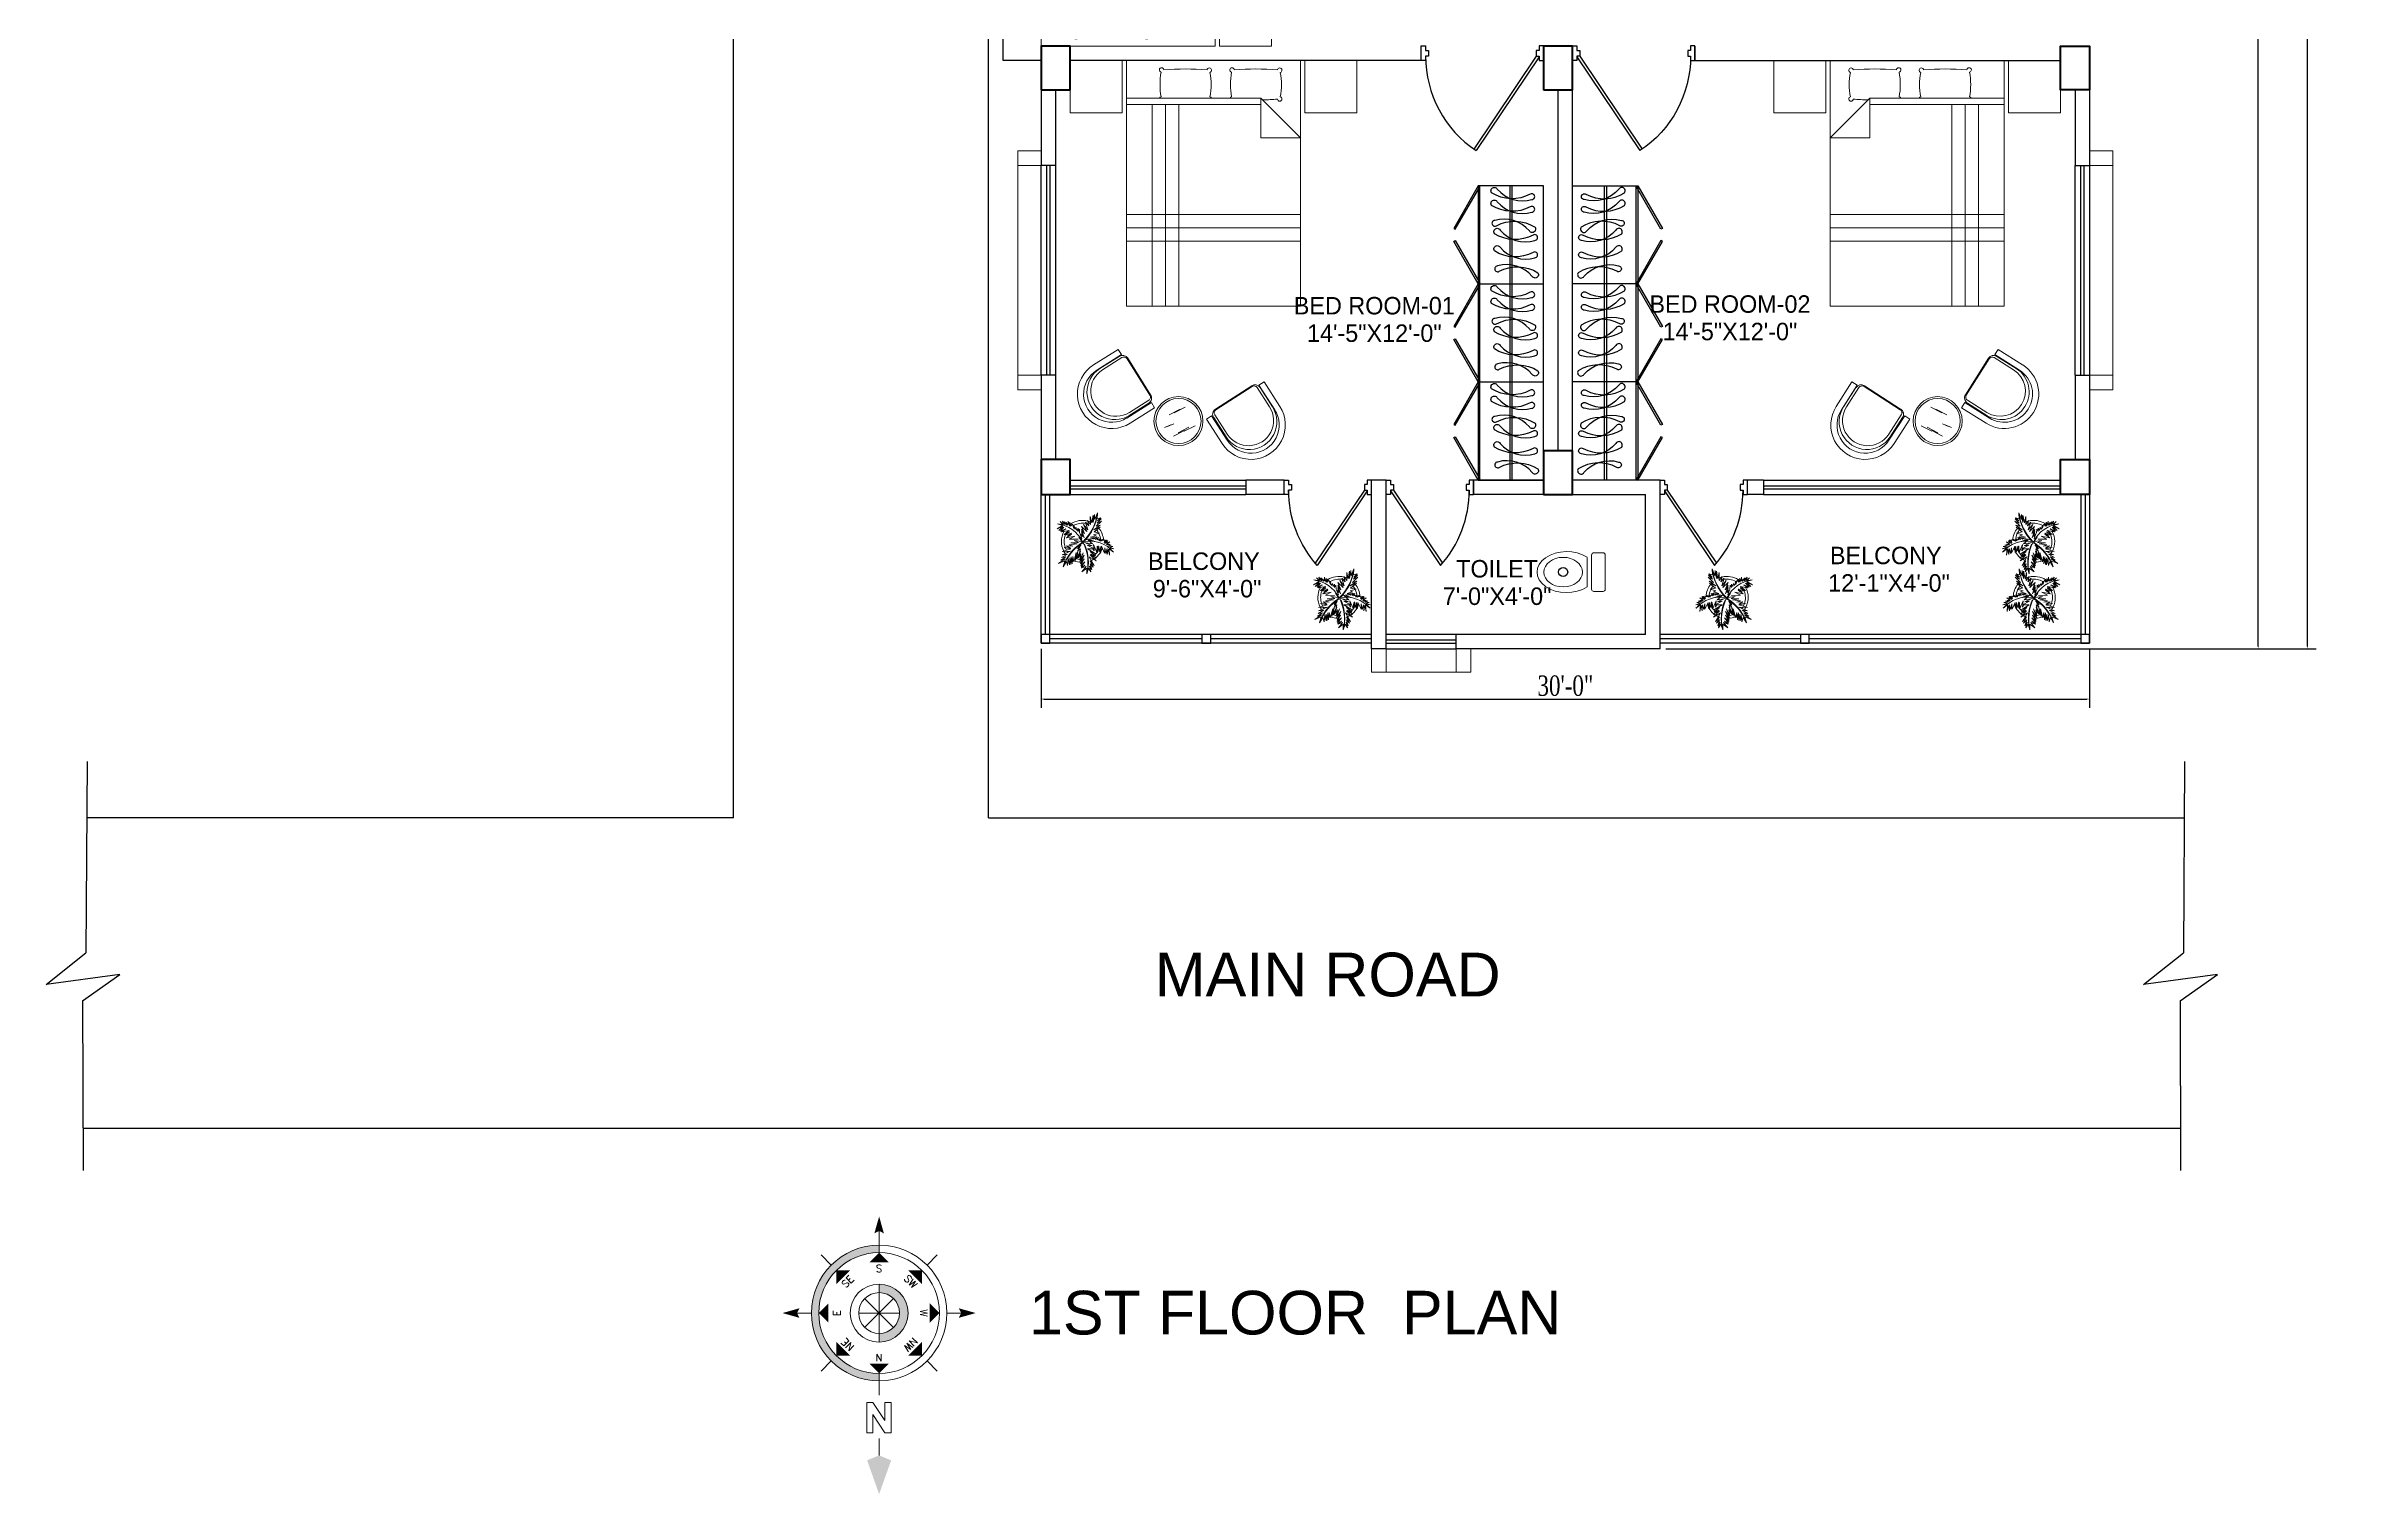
# Model space of a CAD drawing. Header units: inches. Extents: x -54558 to 35158, y -4190 to 41945.
# Drawn here: x 2033 to 2822, y -2223 to -1726 of the extents above; entities that cross this region are included whole.
import ezdxf
from ezdxf.enums import TextEntityAlignment as Align

# ---------------------------------------------------------------- set-up
doc = ezdxf.new("R2010")
doc.units = ezdxf.units.IN
doc.header["$MEASUREMENT"] = 0
doc.linetypes.add('Dash 1_16_', pattern=[3.175, 1.5875, -1.5875])
doc.layers.get('0').update_dxf_attribs({"true_color": 0xe4c8de})
for name, color, linetype in [('A-ANNO-TEXT', 7, 'Continuous'), ('DIM', 9, 'Continuous'), ('door', 34, 'Continuous'), ('title', 7, 'Continuous')]:
    doc.layers.add(name, color=color, linetype=linetype)
for name, color, linetype, lineweight in [('A-FURN-FIXD', 44, 'Continuous', 9), ('A_WALL', 7, 'Continuous', 30), ('colum', 241, 'Continuous', 40), ('illustr-TOILET FIXTURE', 7, 'Continuous', 0), ('illustr-TREE', 113, 'Continuous', 0), ('railing', 6, 'Continuous', 5), ('ROAD', 251, 'Continuous', 30), ('sanshade', 252, 'Continuous', 5), ('thin', 251, 'Continuous', 20), ('Ver', 144, 'Continuous', 30), ('Wall-02', 7, 'Continuous', 30), ('windo', 140, 'Continuous', 25)]:
    doc.layers.add(name, color=color, linetype=linetype, lineweight=lineweight)
doc.layers.add('illustr-FURNITURE', color=7, linetype='Continuous', lineweight=0, true_color=0x000000)
doc.styles.add('Arial', font='arial.ttf')
doc.styles.add('LOGO', font='times.ttf', dxfattribs={"width": 0.75, "height": 7})
doc.styles.add('ROMANS', font='romans.shx', dxfattribs={"width": 0.8})
doc.styles.get("Standard").update_dxf_attribs({"font": 'ARIALN.TTF'})
doc.dimstyles.new('STANDARD$0', dxfattribs={"dimtxt": 2, "dimasz": 1, "dimexe": 3, "dimexo": 2, "dimgap": 1, "dimtad": 1, "dimtih": 1, "dimtoh": 1, "dimzin": 3, "dimdsep": 46, "dimlunit": 4, "dimtxsty": 'LOGO', "dimcen": 0.09, "dimdle": 6, "dimclrd": 256, "dimclre": 256, "dimclrt": 7, "dimadec": 0, "dimazin": 1, "dimtm": 1e-09, "dimtfac": 1, "dimtofl": 0, "dimtmove": 0, "dimatfit": 2, "dimfxl": 1, "dimtolj": 1, "dimtzin": 0, "dimlwd": -1, "dimlwe": -1, "dimarcsym": 0})

# ---------------------------------------------------------------- blocks, each defined once
blk = doc.blocks.new('tyer')
at = {"layer": 'sanshade'}
for points in [[(-25800.79, -9018.32), (-25792.79, -9018.32), (-25792.79, -9023.32), (-25800.79, -9023.32)], [(-25800.79, -9018.32), (-25792.79, -9018.32), (-25792.79, -9100.32), (-25800.79, -9100.32)], [(-25800.79, -9095.32), (-25792.79, -9095.32), (-25792.79, -9100.32), (-25800.79, -9100.32)]]:
    blk.add_lwpolyline(points, close=True, dxfattribs=at)
blk = doc.blocks.new('tw4')
at = {"layer": 'sanshade'}
for points in [[(-25480.79, -8923.32), (-25472.79, -8923.32), (-25472.79, -8928.32), (-25480.79, -8928.32)], [(-25480.79, -8928.32), (-25472.79, -8928.32), (-25472.79, -8952.32), (-25480.79, -8952.32)], [(-25480.79, -8957.32), (-25472.79, -8957.32), (-25472.79, -8952.32), (-25480.79, -8952.32)]]:
    blk.add_lwpolyline(points, close=True, dxfattribs=at)
blk = doc.blocks.new('*D498')
for p, q in [((2736.4, -1449.52), (2795.25, -1449.52)), ((2792.25, -1450.52), (2792.25, -1686.46)), ((2792.25, -1931.52), (2792.25, -1695.58)), ((2588.9, -1932.52), (2795.25, -1932.52))]:
    blk.add_line(p, q)
for points in [[(2792.09, -1450.52), (2792.42, -1450.52), (2792.25, -1449.52)], [(2792.09, -1931.52), (2792.42, -1931.52), (2792.25, -1932.52)]]:
    blk.add_solid(points)
at = {"color": 7, "insert": (2792.25, -1691.02), "char_height": 7, "attachment_point": 5, "style": 'LOGO'}
blk.add_mtext('\\A1;40\'-3"', dxfattribs=at)
blk = doc.blocks.new('*D495')
for p, q in [((2652.4, -1158.52), (2812.21, -1158.52)), ((2809.21, -1159.52), (2809.21, -1540.96)), ((2809.21, -1931.52), (2809.21, -1550.08)), ((2652.4, -1932.52), (2812.21, -1932.52))]:
    blk.add_line(p, q)
for points in [[(2809.04, -1159.52), (2809.37, -1159.52), (2809.21, -1158.52)], [(2809.04, -1931.52), (2809.37, -1931.52), (2809.21, -1932.52)]]:
    blk.add_solid(points)
at = {"color": 7, "insert": (2809.21, -1545.52), "char_height": 7, "attachment_point": 5, "style": 'LOGO'}
blk.add_mtext('\\A1;64\'-6"', dxfattribs=at)
blk = doc.blocks.new('*D500')
at = {"layer": 'A_WALL', "ltscale": 0.25}
for p, q in [((2374.4, -1932.52), (2374.4, -1952.72)), ((2734.4, -1932.52), (2734.4, -1952.72)), ((2375.4, -1949.72), (2733.4, -1949.72))]:
    blk.add_line(p, q, dxfattribs=at)
for points in [[(2375.4, -1949.55), (2375.4, -1949.88), (2374.4, -1949.72)], [(2733.4, -1949.55), (2733.4, -1949.88), (2734.4, -1949.72)]]:
    blk.add_solid(points, dxfattribs=at)
at = {"layer": 'A_WALL', "color": 7, "ltscale": 0.25, "insert": (2554.4, -1945.16), "char_height": 7, "attachment_point": 5, "style": 'LOGO'}
blk.add_mtext('\\A1;30\'-0"', dxfattribs=at)
blk = doc.blocks.new('efre')
at = {"layer": 'door'}
for p, q in [((10922.87, 10339.43), (10901.44, 10307.52)), ((10923.87, 10339.12), (10902.26, 10306.96))]:
    blk.add_line(p, q, dxfattribs=at)
for points in [[(10885.87, 10339.43), (10884.87, 10339.43), (10884.87, 10337.89), (10883.37, 10337.89), (10883.37, 10342.89), (10884.87, 10342.89), (10884.87, 10341.35), (10885.87, 10341.35)], [(10922.87, 10339.43), (10923.87, 10339.43), (10923.87, 10337.89), (10925.37, 10337.89), (10925.37, 10342.89), (10923.87, 10342.89), (10923.87, 10341.35), (10922.87, 10341.35)]]:
    blk.add_lwpolyline(points, close=True, dxfattribs=at)
blk.add_arc((10923.87, 10339.43), 39, 180, 236.36425, dxfattribs=at)
blk = doc.blocks.new('gfsv')
at = {"layer": 'illustr-TREE', "color": 114, "true_color": 0x139b48}
for p, q in [((-19140.11, -7522.01), (-19139.05, -7522.51)), ((-19138.83, -7523.25), (-19140.11, -7522.01)), ((-19140.03, -7521.46), (-19139.13, -7521.95)), ((-19139.05, -7522.51), (-19140.03, -7521.46)), ((-19139.94, -7521.15), (-19139.07, -7521.44)), ((-19139.13, -7521.95), (-19139.94, -7521.15)), ((-19138.47, -7521.62), (-19139.14, -7519.95)), ((-19139.07, -7521.44), (-19139.14, -7519.95)), ((-19138.44, -7520.36), (-19138.47, -7521.62)), ((-19138.11, -7522.31), (-19138.44, -7520.36)), ((-19138.11, -7520.52), (-19138.11, -7522.31)), ((-19137.74, -7522.39), (-19138.11, -7520.52)), ((-19137.39, -7520.88), (-19137.74, -7522.39)), ((-19137.42, -7522.78), (-19137.39, -7520.88)), ((-19136.72, -7521.8), (-19137.42, -7522.78)), ((-19137.02, -7523.12), (-19136.72, -7521.8)), ((-19136.22, -7522.25), (-19137.02, -7523.12)), ((-19136.81, -7524.08), (-19136.22, -7522.25)), ((-19135.72, -7522.81), (-19136.81, -7524.08)), ((-19136.53, -7524.51), (-19135.72, -7522.81)), ((-19133.01, -7522.73), (-19133.39, -7523.77)), ((-19132.59, -7523.23), (-19133.01, -7522.73)), ((-19132.74, -7522.49), (-19132.59, -7523.23)), ((-19132.3, -7523.23), (-19132.74, -7522.49)), ((-19132.42, -7522.27), (-19132.28, -7522.87)), ((-19132.11, -7522.84), (-19132.42, -7522.27)), ((-19132.28, -7522.87), (-19132.3, -7523.23)), ((-19131.97, -7522.01), (-19132.11, -7522.84)), ((-19131.9, -7523), (-19131.97, -7522.01)), ((-19131.47, -7522.35), (-19131.9, -7523)), ((-19131.08, -7522.14), (-19131.69, -7522.97)), ((-19131.69, -7522.97), (-19131.47, -7522.35)), ((-19130.61, -7522), (-19131.23, -7522.84)), ((-19131.23, -7522.84), (-19131.08, -7522.14)), ((-19130.81, -7522.81), (-19130.61, -7522)), ((-19130, -7522.11), (-19130.81, -7522.81)), ((-19130.68, -7522.91), (-19130, -7522.11)), ((-19129.37, -7522.63), (-19130.63, -7523.08)), ((-19143.17, -7528.74), (-19142.14, -7528.45)), ((-19142.92, -7528.17), (-19141.87, -7528.13)), ((-19142.14, -7528.45), (-19142.92, -7528.17)), ((-19142.54, -7527.86), (-19141.51, -7527.82)), ((-19141.87, -7528.13), (-19142.54, -7527.86)), ((-19142.15, -7527.05), (-19141.38, -7527.4)), ((-19141.37, -7527.67), (-19142.15, -7527.05)), ((-19142.14, -7527.65), (-19141.37, -7527.67)), ((-19141.51, -7527.82), (-19142.14, -7527.65)), ((-19141.68, -7526.82), (-19141.26, -7527.27)), ((-19141.38, -7527.4), (-19141.68, -7526.82)), ((-19141.42, -7526.6), (-19141.5, -7527.08)), ((-19141.4, -7527.05), (-19141.42, -7526.6)), ((-19141.32, -7526.68), (-19140.79, -7527.22)), ((-19140.95, -7527.46), (-19141.32, -7526.68)), ((-19141.26, -7527.27), (-19140.95, -7527.46)), ((-19140.97, -7526.59), (-19139.89, -7526.86)), ((-19140.79, -7527.22), (-19140.97, -7526.59)), ((-19140.91, -7529.82), (-19140.13, -7528.14)), ((-19140.61, -7526.42), (-19139.52, -7526.77)), ((-19139.89, -7526.86), (-19140.61, -7526.42)), ((-19140.13, -7528.14), (-19140.01, -7529.68)), ((-19140.01, -7529.68), (-19139.82, -7528.21)), ((-19139.85, -7522.94), (-19138.83, -7523.25)), ((-19138.26, -7524.11), (-19139.85, -7522.94)), ((-19139.84, -7526.29), (-19139.1, -7526.57)), ((-19139.52, -7526.77), (-19139.84, -7526.29)), ((-19139.82, -7528.21), (-19139.73, -7529.55)), ((-19139.78, -7523.45), (-19138.26, -7524.11)), ((-19138.34, -7524.64), (-19139.78, -7523.45)), ((-19139.73, -7529.55), (-19139.29, -7528.02)), ((-19139.67, -7524.94), (-19138.34, -7524.64)), ((-19138.22, -7525.34), (-19139.67, -7524.94)), ((-19139.4, -7525.99), (-19138.7, -7526.48)), ((-19139.1, -7526.57), (-19139.4, -7525.99)), ((-19139.29, -7528.02), (-19139.24, -7529.24)), ((-19139.24, -7529.24), (-19139.11, -7528.14)), ((-19139.11, -7528.14), (-19139.01, -7529.66)), ((-19139.01, -7529.66), (-19138.18, -7527.74)), ((-19139, -7525.86), (-19138.15, -7526.37)), ((-19138.7, -7526.48), (-19139, -7525.86)), ((-19138.85, -7525.6), (-19138.22, -7525.34)), ((-19137.48, -7525.94), (-19138.85, -7525.6)), ((-19138.74, -7526.04), (-19137.48, -7525.94)), ((-19136.98, -7526.37), (-19138.74, -7526.04)), ((-19138.52, -7526.94), (-19136.98, -7526.37)), ((-19136.89, -7526.61), (-19138.52, -7526.94)), ((-19138.45, -7526.25), (-19136.18, -7526.56)), ((-19136.67, -7527.87), (-19138.39, -7528.79)), ((-19138.18, -7527.74), (-19138.35, -7529.29)), ((-19137.95, -7527.54), (-19136.89, -7526.61)), ((-19135.75, -7527.18), (-19137.95, -7527.54)), ((-19136.25, -7527.26), (-19137.82, -7528.05)), ((-19137.82, -7528.05), (-19136.67, -7527.87)), ((-19135.25, -7523.31), (-19136.53, -7524.51)), ((-19135.94, -7525.04), (-19135.25, -7523.31)), ((-19135.22, -7524.06), (-19135.94, -7525.04)), ((-19135.87, -7526.04), (-19135.22, -7524.06)), ((-19135.21, -7524.53), (-19135.87, -7526.04)), ((-19135.65, -7526.97), (-19135.49, -7526.95)), ((-19135.48, -7525.74), (-19135.21, -7524.53)), ((-19134.92, -7525.12), (-19135.48, -7525.74)), ((-19135.42, -7527.05), (-19134.63, -7525.91)), ((-19135.42, -7527.05), (-19134.3, -7528.75)), ((-19135.36, -7526.97), (-19133.49, -7526.75)), ((-19135.35, -7526.32), (-19134.92, -7525.12)), ((-19134.63, -7525.91), (-19135.35, -7526.32)), ((-19135.08, -7527.83), (-19134.38, -7529.27)), ((-19134.3, -7528.75), (-19135.08, -7527.83)), ((-19134.73, -7523.95), (-19134.78, -7524.94)), ((-19134.38, -7524.55), (-19134.73, -7523.95)), ((-19133.49, -7526.75), (-19134.51, -7527.22)), ((-19134.51, -7527.22), (-19132.62, -7527.32)), ((-19132.24, -7526.41), (-19134.41, -7526.43)), ((-19134.39, -7523.69), (-19134.38, -7524.55)), ((-19134.08, -7524.26), (-19134.39, -7523.69)), ((-19132.62, -7527.32), (-19134.15, -7527.56)), ((-19134.15, -7527.56), (-19132.24, -7527.75)), ((-19133.9, -7523.5), (-19134.08, -7524.26)), ((-19133.67, -7524.03), (-19133.9, -7523.5)), ((-19133.35, -7522.94), (-19133.67, -7524.03)), ((-19133.62, -7525.69), (-19132.24, -7526.41)), ((-19131.57, -7526.07), (-19133.62, -7525.69)), ((-19133.39, -7523.77), (-19133.35, -7522.94)), ((-19132.24, -7527.75), (-19133.13, -7528.12)), ((-19133.13, -7528.12), (-19131.6, -7528.01)), ((-19132.77, -7524.92), (-19131.79, -7525.64)), ((-19131.26, -7525.42), (-19132.77, -7524.92)), ((-19131.79, -7525.64), (-19132.77, -7525.14)), ((-19132.77, -7525.14), (-19131.57, -7526.07)), ((-19130.98, -7528.41), (-19132.63, -7528.79)), ((-19131.6, -7528.01), (-19132.56, -7528.57)), ((-19132.56, -7528.57), (-19130.98, -7528.41)), ((-19132.32, -7524.59), (-19131.26, -7525.42)), ((-19130.99, -7525.26), (-19132.32, -7524.59)), ((-19132.2, -7524.29), (-19130.99, -7525.26)), ((-19130.38, -7524.59), (-19132.2, -7524.29)), ((-19131.42, -7523.84), (-19130.38, -7524.59)), ((-19130.13, -7524.42), (-19131.42, -7523.84)), ((-19130.96, -7523.48), (-19130.13, -7524.42)), ((-19129.7, -7524.25), (-19130.96, -7523.48)), ((-19130.69, -7523.27), (-19129.7, -7524.25)), ((-19129.26, -7523.88), (-19130.69, -7523.27)), ((-19130.63, -7523.08), (-19129.26, -7523.88)), ((-19142.12, -7528.62), (-19143.17, -7528.74)), ((-19143.1, -7529.55), (-19142.01, -7528.76)), ((-19142.01, -7528.76), (-19142.12, -7530.35)), ((-19142.12, -7530.35), (-19141.83, -7528.81)), ((-19141.83, -7528.81), (-19141.56, -7530.18)), ((-19141.56, -7530.18), (-19141.5, -7528.72)), ((-19141.5, -7528.72), (-19141.19, -7529.92)), ((-19141.19, -7529.92), (-19140.94, -7528.53)), ((-19140.94, -7528.53), (-19140.91, -7529.82)), ((-19137.55, -7530.06), (-19138.86, -7531.01)), ((-19138.86, -7531.01), (-19137.38, -7530.21)), ((-19137.38, -7530.21), (-19138.8, -7531.73)), ((-19138.8, -7531.73), (-19137.13, -7530.69)), ((-19137.33, -7529.38), (-19138.64, -7530.44)), ((-19138.64, -7530.44), (-19137.55, -7530.06)), ((-19136.7, -7528.78), (-19138.55, -7529.89)), ((-19138.55, -7529.89), (-19137.33, -7529.38)), ((-19138.39, -7528.79), (-19136.7, -7528.78)), ((-19138.35, -7529.29), (-19138, -7528.79)), ((-19137.13, -7530.69), (-19138.34, -7532.81)), ((-19138.34, -7532.81), (-19137.37, -7531.69)), ((-19137.37, -7531.69), (-19138.08, -7533.27)), ((-19138.08, -7533.27), (-19137.33, -7532.45)), ((-19137.33, -7532.45), (-19137.78, -7533.85)), ((-19137.78, -7533.85), (-19137.22, -7533.01)), ((-19137.22, -7533.01), (-19137.57, -7534.36)), ((-19137.57, -7534.36), (-19136.99, -7533.47)), ((-19136.99, -7533.47), (-19136.55, -7534.9)), ((-19136.55, -7533.5), (-19136.55, -7534.9)), ((-19135.35, -7534.35), (-19136.55, -7533.5)), ((-19135.21, -7533.44), (-19136.35, -7533.11)), ((-19136.35, -7533.11), (-19135.35, -7534.35)), ((-19136.1, -7531.92), (-19135.17, -7533.17)), ((-19135.06, -7532.85), (-19136.1, -7531.92)), ((-19136.09, -7532.73), (-19135.21, -7533.44)), ((-19135.17, -7533.17), (-19136.09, -7532.73)), ((-19135.92, -7530.35), (-19135.02, -7532.47)), ((-19134.87, -7531.97), (-19135.92, -7530.35)), ((-19135.87, -7531.24), (-19135.06, -7532.85)), ((-19135.02, -7532.47), (-19135.87, -7531.24)), ((-19135.63, -7529.72), (-19134.87, -7531.97)), ((-19134.81, -7531.37), (-19135.63, -7529.72)), ((-19135.1, -7529.99), (-19134.81, -7531.37)), ((-19134.44, -7530.93), (-19135.1, -7529.99)), ((-19135, -7529.32), (-19134.44, -7530.93)), ((-19134.64, -7530.19), (-19135, -7529.32)), ((-19134.99, -7528.75), (-19134.64, -7530.19)), ((-19134.38, -7529.27), (-19134.99, -7528.75)), ((-19134.65, -7529.86), (-19134.14, -7531.17)), ((-19134.38, -7530.93), (-19134.65, -7529.86)), ((-19134.64, -7530.37), (-19134.38, -7530.93)), ((-19134.36, -7529.34), (-19133.75, -7531.64)), ((-19134.14, -7531.17), (-19134.36, -7529.34)), ((-19133.98, -7529.69), (-19133.36, -7531.97)), ((-19133.75, -7531.64), (-19133.98, -7529.69)), ((-19133.36, -7531.97), (-19133.11, -7530.66)), ((-19133.11, -7530.66), (-19132.97, -7532.41)), ((-19132.97, -7532.41), (-19132.74, -7530.74)), ((-19132.74, -7530.74), (-19132.61, -7532.59)), ((-19132.63, -7528.79), (-19130.51, -7529.44)), ((-19132.61, -7532.59), (-19132.37, -7531)), ((-19132.58, -7529.32), (-19130.52, -7530.22)), ((-19130.51, -7529.44), (-19132.58, -7529.32)), ((-19132.37, -7531), (-19132.33, -7532.7)), ((-19132.33, -7532.7), (-19132.02, -7531.16)), ((-19132.02, -7531.16), (-19131.85, -7532.88)), ((-19131.85, -7532.88), (-19131.54, -7531.86)), ((-19131.82, -7530.03), (-19130.38, -7530.89)), ((-19130.52, -7530.22), (-19131.82, -7530.03)), ((-19131.54, -7531.86), (-19130.74, -7533.16)), ((-19131.43, -7530.69), (-19130.21, -7531.51)), ((-19130.38, -7530.89), (-19131.43, -7530.69)), ((-19131.22, -7531.22), (-19129.61, -7532.36)), ((-19130.21, -7531.51), (-19131.22, -7531.22)), ((-19131.17, -7531.72), (-19130.74, -7533.16)), ((-19129.61, -7532.36), (-19131.17, -7531.72))]:
    blk.add_line(p, q, dxfattribs=at)
for centre, radius, start, end in [((-19128.04, -7519), 11.14, 184.8641, 225.4849), ((-19127.45, -7518.53), 11.77, 186.927, 225.8123), ((-19128.31, -7530.61), 8.05, 97.5401, 152.9698), ((-19137.08, -7534.91), 8.05, 81.1775, 138.3266), ((-19125.78, -7532.06), 11.14, 156.5576, 194.785), ((-19125.07, -7532.31), 11.77, 154.4151, 192.7221), ((-19141.76, -7537.3), 11.77, 20.5975, 59.3099), ((-19141.31, -7536.7), 11.14, 18.5346, 56.762)]:
    blk.add_arc(centre, radius, start, end, dxfattribs=at)
blk = doc.blocks.new('sss')
at = {"layer": 'thin', "color": 36}
for radius, start, end in [(5.64, 57.47565, 104.28992), (5.64, 140.80804, 176.92547), (4.89, 178.43513, 178.70026), (4.89, 153.91513, 175.96503), (4.89, 140.89868, 152.54563), (5.64, 136.47916, 139.5509), (5.64, 132.21568, 133.18044), (4.89, 135.37294, 136.87174), (5.64, 115.65767, 116.0773), (5.64, 105.37674, 111.94155), (4.89, 103.90072, 108.88829), (4.89, 61.85308, 100.81919), (4.89, 58.64841, 61.57905), (5.64, 51.61666, 56.49125), (4.89, 28.86476, 35.57049), (4.89, 20.51182, 25.59655), (5.64, 35.99863, 36.59883), (4.89, 340.5694, 20.19445), (5.64, 332.66717, 28.4122), (5.64, 199.04605, 207.9874), (5.64, 209.18499, 230.58468), (4.89, 205.24489, 228.33421), (5.64, 230.79247, 236.33448), (4.89, 229.52513, 232.88571), (5.64, 238.46677, 245.04369), (4.89, 234.46705, 237.78697), (4.89, 242.94543, 245.76889), (5.64, 248.07859, 248.27174), (5.64, 264.5369, 265.25644), (4.89, 266.14458, 266.58262), (4.89, 270.25366, 273.22005), (5.64, 270.5271, 272.35339), (5.64, 273.43077, 293.40087), (4.89, 275.4094, 290.93725), (4.89, 291.92748, 294.66088), (5.64, 295.22187, 298.30188), (4.89, 301.92182, 302.25499), (5.64, 301.03839, 302.67614), (5.64, 307.05608, 307.19855), (4.89, 323.34956, 327.19419), (4.89, 331.08394, 340.01454), (5.64, 320.64256, 322.49159), (5.64, 325.12635, 331.43882)]:
    blk.add_arc((-19798.75, -6970.7), radius, start, end, dxfattribs=at)
at = {"layer": 'thin', "xscale": 1.094516021037634, "yscale": 1.094516021037634, "zscale": 1.094516021037634}
blk.add_blockref('gfsv', (1145.34, 1267.67), dxfattribs=at)
blk = doc.blocks.new('ref')
at = {"layer": 'illustr-FURNITURE', "color": 1}
for p, q in [((10741.37, 10194.33), (10741.37, 10176.37)), ((10741.37, 10194.33), (10759.22, 10194.33)), ((10759.22, 10176.37), (10759.22, 10194.33)), ((10759.27, 10194.28), (10759.22, 10194.28)), ((10760.72, 10194.3), (10820.47, 10194.3)), ((10760.72, 10110.03), (10760.72, 10194.3)), ((10820.47, 10194.3), (10820.47, 10110.03)), ((10821.92, 10194.28), (10821.97, 10194.28)), ((10821.97, 10176.37), (10821.97, 10194.33)), ((10839.83, 10194.33), (10821.97, 10194.33)), ((10839.83, 10194.33), (10839.83, 10176.37)), ((10760.72, 10181.41), (10806.86, 10181.41)), ((10806.86, 10179.26), (10760.72, 10179.26)), ((10769.48, 10110.03), (10769.48, 10179.26)), ((10774.06, 10110.03), (10774.06, 10179.26)), ((10778.65, 10110.03), (10778.65, 10179.26)), ((10820.47, 10167.8), (10806.86, 10181.41)), ((10806.86, 10181.41), (10806.86, 10167.8)), ((10759.22, 10176.37), (10741.37, 10176.37)), ((10821.97, 10176.37), (10839.83, 10176.37)), ((10806.86, 10167.8), (10820.47, 10167.8)), ((10820.47, 10141.48), (10760.72, 10141.48)), ((10820.47, 10136.9), (10760.72, 10136.9)), ((10820.47, 10132.31), (10760.72, 10132.31)), ((10820.47, 10110.03), (10760.72, 10110.03))]:
    blk.add_line(p, q, dxfattribs=at)
for centre, radius, start, end in [((10772.75, 10191.06), 0.776, 4.82125, 258.25195), ((10794.88, 10186.07), 22.68, 169.23257, 190.76743), ((10780.6, 10102.6), 88.81, 84.99169, 94.57081), ((10789.13, 10191), 0.776, 283.74205, 174.74125), ((10770.58, 10186.07), 19.19, 347.41694, 12.58306), ((10796.93, 10191.06), 0.776, 4.82125, 258.25195), ((10819.05, 10186.07), 22.68, 169.23257, 190.76743), ((10804.78, 10102.6), 88.81, 84.99169, 94.57081), ((10813.3, 10191), 0.776, 283.74205, 174.74125), ((10794.76, 10186.07), 19.19, 347.41694, 12.58306), ((10772.75, 10181.07), 0.776, 101.74805, 154.13366), ((10789.13, 10181.13), 0.776, 20.83858, 76.25795), ((10796.93, 10181.07), 0.776, 101.74805, 154.13366), ((10804.78, 10269.53), 88.81, 271.76166, 275.00831), ((10813.3, 10181.13), 0.776, 185.25875, 76.25795)]:
    blk.add_arc(centre, radius, start, end, dxfattribs=at)
blk = doc.blocks.new('www')
at = {"layer": 'illustr-FURNITURE', "color": 1}
for p, q in [((10806.97, 10296.75), (10747.22, 10296.75)), ((10747.22, 10296.75), (10747.22, 10212.48)), ((10755.98, 10296.75), (10755.98, 10227.52)), ((10760.57, 10296.75), (10760.57, 10227.52)), ((10765.15, 10296.75), (10765.15, 10227.52)), ((10806.97, 10212.48), (10806.97, 10296.75)), ((10806.97, 10274.46), (10747.22, 10274.46)), ((10806.97, 10269.88), (10747.22, 10269.88)), ((10806.97, 10265.3), (10747.22, 10265.3)), ((10793.37, 10238.98), (10806.97, 10238.98)), ((10806.97, 10238.98), (10793.37, 10225.37)), ((10793.37, 10225.37), (10793.37, 10238.98)), ((10793.37, 10227.52), (10747.22, 10227.52)), ((10808.47, 10230.4), (10808.47, 10212.45)), ((10808.47, 10230.4), (10826.33, 10230.4)), ((10826.33, 10212.45), (10826.33, 10230.4)), ((10747.22, 10225.37), (10793.37, 10225.37)), ((10747.22, 10212.48), (10806.97, 10212.48)), ((10808.43, 10212.5), (10808.47, 10212.5)), ((10826.33, 10212.45), (10808.47, 10212.45))]:
    blk.add_line(p, q, dxfattribs=at)
for centre, radius, start, end in [((10791.28, 10137.25), 88.81, 84.99169, 88.23834), ((10799.81, 10225.65), 0.776, 283.74205, 174.74125), ((10759.25, 10225.71), 0.776, 205.86634, 258.25195), ((10781.38, 10220.71), 22.68, 169.23257, 190.76743), ((10775.63, 10225.65), 0.776, 283.74205, 339.16142), ((10757.08, 10220.71), 19.19, 347.41694, 12.58306), ((10783.43, 10225.71), 0.776, 205.86634, 258.25195), ((10805.55, 10220.71), 22.68, 169.23257, 190.76743), ((10781.26, 10220.71), 19.19, 347.41694, 12.58306), ((10759.25, 10215.71), 0.776, 101.74805, 355.17875), ((10767.1, 10304.18), 88.81, 265.42919, 275.00831), ((10775.63, 10215.78), 0.776, 185.25875, 76.25795), ((10783.43, 10215.71), 0.776, 101.74805, 355.17875), ((10791.28, 10304.18), 88.81, 265.42919, 275.00831), ((10799.81, 10215.78), 0.776, 185.25875, 76.25795)]:
    blk.add_arc(centre, radius, start, end, dxfattribs=at)
blk = doc.blocks.new('FF')
at = {"lineweight": 30}
blk.add_circle((41709, 5735), 50, dxfattribs=at)
at = {"layer": 'illustr-TOILET FIXTURE'}
for p, q in [((41496, 5397), (41496, 5297)), ((41521, 5422), (41896, 5422)), ((41546, 5472), (41871, 5472)), ((41921, 5397), (41921, 5297)), ((41521, 5272), (41896, 5272))]:
    blk.add_line(p, q, dxfattribs=at)
for centre, start, end in [((41521, 5397), 90, 180), ((41896, 5397), 0, 90), ((41521, 5297), 180, 270), ((41896, 5297), 270, 0)]:
    blk.add_arc(centre, 25, start, end, dxfattribs=at)
at = {"layer": 'illustr-TOILET FIXTURE', "extrusion": (0, 0, -1)}
for centre, major_axis, ratio, start_param, end_param in [((41709, 5697), (0, -325), 0.692308, 0.806114, 5.477071), ((41709, 5735), (0, -212), 0.764706, 3.141593, 9.424778)]:
    blk.add_ellipse(centre, major_axis=major_axis, ratio=ratio, start_param=start_param, end_param=end_param, dxfattribs=at)
blk = doc.blocks.new('LJH')
at = {"color": 0}
for p, q in [((11325.4, 10234.99), (11291.75, 10234.99)), ((11325.4, 10234.24), (11291.75, 10234.24)), ((11359.05, 10234.99), (11325.4, 10234.99)), ((11359.05, 10234.24), (11325.4, 10234.24)), ((11392.7, 10234.99), (11359.05, 10234.99)), ((11392.7, 10234.24), (11359.05, 10234.24))]:
    blk.add_line(p, q, dxfattribs=at)
for points in [[(11296.1, 10230.65, 0.267392), (11295.61, 10243.91, 1.049005), (11294.36, 10241.96, -0.295269), (11297.93, 10230.07, -1.314488), (11296.1, 10230.65)], [(11302.59, 10242.25, 0.267392), (11303.08, 10228.99, 1.049005), (11304.33, 10230.95, -0.295269), (11300.75, 10242.83, -1.314488), (11302.59, 10242.25)], [(11308.53, 10242.25, 0.267392), (11309.02, 10228.99, 1.049005), (11310.27, 10230.95, -0.295269), (11306.69, 10242.83, -1.314488), (11308.53, 10242.25)], [(11311.74, 10229.67, 0.267392), (11311.25, 10242.93, 1.049005), (11310, 10240.97, -0.295269), (11313.58, 10229.09, -1.314488), (11311.74, 10229.67)], [(11318.23, 10241.27, 0.267392), (11318.72, 10228.01, 1.049005), (11319.97, 10229.97, -0.295269), (11316.4, 10241.85, -1.314488), (11318.23, 10241.27)], [(11322.56, 10241.27, 0.267392), (11323.05, 10228.01, 1.049005), (11324.3, 10229.97, -0.295269), (11320.72, 10241.85, -1.314488), (11322.56, 10241.27)], [(11329.75, 10230.65, 0.267392), (11329.26, 10243.91, 1.049005), (11328.01, 10241.96, -0.295269), (11331.58, 10230.07, -1.314488), (11329.75, 10230.65)], [(11336.24, 10242.25, 0.267392), (11336.73, 10228.99, 1.049005), (11337.98, 10230.95, -0.295269), (11334.41, 10242.83, -1.314488), (11336.24, 10242.25)], [(11342.18, 10242.25, 0.267392), (11342.67, 10228.99, 1.049005), (11343.92, 10230.95, -0.295269), (11340.34, 10242.83, -1.314488), (11342.18, 10242.25)], [(11345.39, 10229.67, 0.267392), (11344.9, 10242.93, 1.049005), (11343.65, 10240.97, -0.295269), (11347.23, 10229.09, -1.314488), (11345.39, 10229.67)], [(11351.89, 10241.27, 0.267392), (11352.38, 10228.01, 1.049005), (11353.62, 10229.97, -0.295269), (11350.05, 10241.85, -1.314488), (11351.89, 10241.27)], [(11356.21, 10241.27, 0.267392), (11356.7, 10228.01, 1.049005), (11357.95, 10229.97, -0.295269), (11354.38, 10241.85, -1.314488), (11356.21, 10241.27)], [(11363.4, 10230.65, 0.267392), (11362.91, 10243.91, 1.049005), (11361.66, 10241.96, -0.295269), (11365.23, 10230.07, -1.314488), (11363.4, 10230.65)], [(11369.89, 10242.25, 0.267392), (11370.38, 10228.99, 1.049005), (11371.63, 10230.95, -0.295269), (11368.06, 10242.83, -1.314488), (11369.89, 10242.25)], [(11375.83, 10242.25, 0.267392), (11376.32, 10228.99, 1.049005), (11377.57, 10230.95, -0.295269), (11373.99, 10242.83, -1.314488), (11375.83, 10242.25)], [(11379.04, 10229.67, 0.267392), (11378.55, 10242.93, 1.049005), (11377.3, 10240.97, -0.295269), (11380.88, 10229.09, -1.314488), (11379.04, 10229.67)], [(11385.54, 10241.27, 0.267392), (11386.03, 10228.01, 1.049005), (11387.28, 10229.97, -0.295269), (11383.7, 10241.85, -1.314488), (11385.54, 10241.27)], [(11389.86, 10241.27, 0.267392), (11390.35, 10228.01, 1.049005), (11391.6, 10229.97, -0.295269), (11388.03, 10241.85, -1.314488), (11389.86, 10241.27)]]:
    blk.add_lwpolyline(points, format="xyb", dxfattribs=at)
at = {"layer": 'A-FURN-FIXD', "lineweight": 30}
for p, q in [((11291.75, 10224), (11392.7, 10224)), ((11392.7, 10223.4), (11291.75, 10223.4))]:
    blk.add_line(p, q, dxfattribs=at)
for points in [[(11291.75, 10245.83), (11392.7, 10245.83), (11392.7, 10223.4), (11291.75, 10223.4)], [(11291.75, 10223.4), (11306.32, 10214.99), (11306.62, 10215.51), (11292.05, 10223.92)], [(11325.4, 10223.4), (11310.83, 10214.99), (11310.53, 10215.51), (11325.1, 10223.92)], [(11325.4, 10223.4), (11339.97, 10214.99), (11340.27, 10215.51), (11325.7, 10223.92)], [(11359.05, 10223.4), (11344.48, 10214.99), (11344.18, 10215.51), (11358.75, 10223.92)], [(11359.05, 10223.4), (11373.62, 10214.99), (11373.92, 10215.51), (11359.35, 10223.92)], [(11392.7, 10223.4), (11378.13, 10214.99), (11377.83, 10215.51), (11392.4, 10223.92)]]:
    blk.add_lwpolyline(points, close=True, dxfattribs=at)
at = {"layer": 'DIM'}
for p, q in [((11291.75, 10223.4), (11291.75, 10245.83)), ((11325.4, 10223.4), (11325.4, 10245.83)), ((11359.05, 10223.4), (11359.05, 10245.83))]:
    blk.add_line(p, q, dxfattribs=at)
blk = doc.blocks.new('armchair')
for p, q in [((10199, 8629), (10495, 8630)), ((10496, 8568), (10199, 8566)), ((10235, 8557, 502), (10469, 8558, 502)), ((10252, 8532, 502), (10486, 8533, 502)), ((10495, 8630), (10496, 8568)), ((10524, 8496, 502), (10526, 8057, 502)), ((10532, 8496, 502), (10534, 8057, 502)), ((10202, 7989), (10499, 7991)), ((10472, 7994, 502), (10238, 7993, 502)), ((10489, 8019, 502), (10255, 8018, 502)), ((10499, 7991), (10499, 7928)), ((10499, 7928), (10203, 7927))]:
    blk.add_line(p, q)
for centre, radius, start, end in [((10201, 8278), 351, 90.2984, 270.2984), ((10201, 8278), 288, 90.2984, 270.2984), ((10237, 8275, 502), 282, 90.2984, 270.2984), ((10253, 8275, 502), 257, 90.2984, 270.2984), ((10469, 8496, 502), 62.7, 0.2984, 90.2984), ((10486, 8496, 502), 37.6, 0.2984, 90.2984), ((10472, 8057, 502), 62.7, 270.2984, 0.2984), ((10488, 8057, 502), 37.6, 270.2984, 0.2984)]:
    blk.add_arc(centre, radius, start, end)
blk = doc.blocks.new('tea table')
for p, q in [((10120, 8850), (10040, 8945)), ((10147, 8997), (10106, 9053)), ((10162, 8970), (10121, 9026)), ((10322, 8938), (10242, 9034)), ((10353, 8893), (10273, 8989)), ((10161, 8811), (10081, 8906)), ((10190, 8754), (10111, 8850))]:
    blk.add_line(p, q)
for radius in [250, 230]:
    blk.add_circle((10200, 8929), radius)
blk = doc.blocks.new('jj')
at = {"layer": 'door'}
for p, q in [((11000.83, 10306.39), (11025.92, 10323.24)), ((11001.13, 10305.39), (11026.7, 10322.56))]:
    blk.add_line(p, q, dxfattribs=at)
for points in [[(11000.83, 10331.39), (11000.83, 10332.39), (11002.37, 10332.39), (11002.37, 10333.89), (10997.37, 10333.89), (10997.37, 10332.39), (10998.91, 10332.39), (10998.91, 10331.39)], [(11000.83, 10306.39), (11000.83, 10305.39), (11002.37, 10305.39), (11002.37, 10303.89), (10997.37, 10303.89), (10997.37, 10305.39), (10998.91, 10305.39), (10998.91, 10306.39)]]:
    blk.add_lwpolyline(points, close=True, dxfattribs=at)
blk.add_arc((11000.83, 10293.39), 39, 48.42656, 90, dxfattribs=at)
blk = doc.blocks.new('Anno_North_J_Metric')
at = {"layer": 'title', "lineweight": 18}
h = blk.add_hatch(color=256, dxfattribs=at)
h.paths.add_polyline_path([(4.17, 0), (4.68, 0, 1), (-4.68, 0), (-4.17, 0, -1)])
h.paths.add_polyline_path([(-1.41, 0), (-2, 0, 1), (2, 0), (1.41, 0, -1)])
for p, q in [((0, 4.68), (0, 5.67)), ((-3.31, 3.31), (-4.01, 4.01)), ((3.31, 3.31), (4.01, 4.01)), ((-8.67, 0), (-9.83, 0)), ((-8.27, 0.86), (-6.17, 0.86)), ((-8.27, 0.44), (-8.27, 0.86)), ((-7.01, 0.44), (-8.27, 0.44)), ((-8.27, -0.4), (-7.01, 0.44)), ((-6.17, 0.44), (-7.43, -0.4)), ((-6.17, 0.86), (-6.17, 0.44)), ((-4.68, 0), (-5.67, 0)), ((-4.68, 0), (-4.17, 0)), ((1, -1), (-1, 1)), ((1, 1), (-1, -1)), ((-1, 1), (1, -1)), ((-1, -1), (1, 1)), ((0, -1.41), (0, 1.41)), ((0, 1.41), (0, -1.41)), ((1.41, 0), (2, 0)), ((4.68, 0), (4.17, 0)), ((4.68, 0), (5.67, 0)), ((-8.27, -0.82), (-8.27, -0.4)), ((-6.17, -0.82), (-8.27, -0.82)), ((-7.43, -0.4), (-6.17, -0.4)), ((-6.17, -0.4), (-6.17, -0.82)), ((-1.41, 0), (-2, 0)), ((1.41, 0), (-1.41, 0)), ((-1.41, 0), (1.41, 0)), ((-3.31, -3.31), (-4.01, -4.01)), ((0, -4.68), (0, -5.67)), ((3.31, -3.31), (4.01, -4.01))]:
    blk.add_line(p, q, dxfattribs=at)
for radius in [4.68, 4.17, 2, 1.41]:
    blk.add_circle((0, 0), radius, dxfattribs=at)
for points in [[(-0.33, 5.5), (0, 5.67), (0, 6.67)], [(0, 6.67), (0.33, 5.5), (0, 5.67)], [(0, 4.17), (0.67, 3.5), (-0.67, 3.5)], [(-2.95, 2.95), (-2, 2.95), (-2.95, 2)], [(2.95, 2.95), (2.95, 2), (2, 2.95)], [(-9.83, 0), (-10.17, 0.83), (-12.5, 0)], [(-12.5, 0), (-10.17, -0.83), (-9.83, 0)], [(-4.17, 0), (-3.5, 0.67), (-3.5, -0.67)], [(4.17, 0), (3.5, -0.67), (3.5, 0.67)], [(5.5, 0.33), (5.67, 0), (6.67, 0)], [(6.67, 0), (5.5, -0.33), (5.67, 0)], [(-2.95, -2.95), (-2.95, -2), (-2, -2.95)], [(2.95, -2.95), (2, -2.95), (2.95, -2)], [(0, -4.17), (-0.67, -3.5), (0.67, -3.5)], [(0, -6.67), (-0.33, -5.5), (0, -5.67)], [(0.33, -5.5), (0, -5.67), (0, -6.67)]]:
    blk.add_solid(points, dxfattribs=at)
at = {"layer": 'title', "lineweight": 18, "style": 'ROMANS'}
for s, rotation, p in [('NE', 45, (-2, 2)), ('SE', 315, (2, 2)), ('N', 90, (-2.83, 0)), ('S', 90, (3.33, 0)), ('NW', 135, (-2, -2)), ('W', 180, (0, -2.83)), ('SW', 225, (2, -2))]:
    blk.add_text(s, height=0.5, rotation=rotation, dxfattribs=at).set_placement(p, align=Align.CENTER)
blk.add_text('E', height=0.5, dxfattribs=at).set_placement((0, 2.67), align=Align.CENTER)
blk = doc.blocks.new('North')
at = {"layer": 'title', "linetype": 'Dash 1_16_', "lineweight": 20, "xscale": 79.54979519464541, "yscale": 79.54979519464541, "zscale": 79.54979519464541, "rotation": 270}
blk.add_blockref('Anno_North_J_Metric', (8025510, 1107807), dxfattribs=at)

msp = doc.modelspace()

# ---------------------------------------------------------------- linework, layer by layer
at = {"layer": 'A_WALL', "ltscale": 0.25}
for p, q in [((2522.896, -1874.518), (2522.896, -1879.518)), ((2556.896, -1879.518), (2581.896, -1879.518))]:
    msp.add_line(p, q, dxfattribs=at)
msp.add_lwpolyline([(2374.396, -1730.518), (2361.396, -1730.518), (2361.396, -1683.518)], dxfattribs=at)
at = {"layer": 'colum'}
for points in [[(2374.396, -1740.518), (2384.396, -1740.518), (2384.396, -1725.518), (2374.396, -1725.518)], [(2546.896, -1740.518), (2556.896, -1740.518), (2556.896, -1725.518), (2546.896, -1725.518)], [(2734.396, -1740.518), (2724.396, -1740.518), (2724.396, -1725.518), (2734.396, -1725.518)], [(2374.396, -1879.518), (2384.396, -1879.518), (2384.396, -1867.518), (2374.396, -1867.518)], [(2546.896, -1879.518), (2556.896, -1879.518), (2556.896, -1864.518), (2546.896, -1864.518)], [(2734.396, -1879.518), (2724.396, -1879.518), (2724.396, -1867.518), (2734.396, -1867.518)]]:
    msp.add_lwpolyline(points, close=True, dxfattribs=at)
at = {"layer": 'ROAD'}
for p, q in [((2268.837, -1990.518), (2268.837, -1065.321)), ((2356.396, -1990.518), (2356.396, -1066.584)), ((2046.853, -1971.144), (2046.5, -2036.786)), ((2767.002, -1971.144), (2766.649, -2036.786)), ((2268.837, -1990.518), (2046.749, -1990.518)), ((2356.396, -1990.518), (2766.898, -1990.518)), ((2032.776, -2047.729), (2046.5, -2036.786)), ((2752.925, -2047.729), (2766.649, -2036.786)), ((2058.18, -2044.28), (2032.776, -2047.729)), ((2045.297, -2053.364), (2058.18, -2044.28)), ((2778.329, -2044.28), (2752.925, -2047.729)), ((2765.446, -2053.364), (2778.329, -2044.28)), ((2045.297, -2053.364), (2045.481, -2111.506)), ((2765.446, -2053.364), (2765.63, -2111.506)), ((2045.435, -2096.997), (2765.584, -2096.997))]:
    msp.add_line(p, q, dxfattribs=at)
at = {"layer": 'Ver'}
for points in [[(2487.896, -1930.518), (2374.396, -1930.518), (2374.396, -1879.518)], [(2487.896, -1927.518), (2377.396, -1927.518), (2377.396, -1879.518)], [(2731.396, -1879.518), (2731.396, -1927.518), (2586.896, -1927.518)], [(2734.396, -1879.518), (2734.396, -1930.518), (2586.896, -1930.518)]]:
    msp.add_lwpolyline(points, dxfattribs=at)
at = {"layer": 'Wall-02'}
for p, q in [((2504.896, -1730.518), (2384.396, -1730.518)), ((2374.396, -1740.518), (2374.396, -1766.518)), ((2379.396, -1740.518), (2379.396, -1766.518)), ((2551.896, -1864.518), (2551.896, -1740.518)), ((2556.896, -1864.518), (2556.896, -1740.518)), ((2729.396, -1740.518), (2729.396, -1766.518)), ((2734.396, -1740.518), (2734.396, -1766.518)), ((2379.396, -1766.518), (2374.396, -1766.518)), ((2729.396, -1766.518), (2734.396, -1766.518)), ((2374.396, -1838.518), (2374.396, -1867.518)), ((2379.396, -1838.518), (2374.396, -1838.518)), ((2379.396, -1838.518), (2379.396, -1867.518)), ((2729.396, -1838.518), (2729.396, -1867.518)), ((2729.396, -1838.518), (2734.396, -1838.518)), ((2734.396, -1838.518), (2734.396, -1867.518)), ((2457.896, -1874.518), (2444.695, -1874.518)), ((2444.695, -1874.518), (2444.695, -1879.518)), ((2457.896, -1879.518), (2457.896, -1874.518)), ((2492.896, -1874.518), (2487.896, -1874.518)), ((2487.896, -1932.518), (2487.896, -1874.518)), ((2492.896, -1932.518), (2492.896, -1874.518)), ((2546.896, -1874.518), (2522.896, -1874.518)), ((2586.896, -1874.518), (2556.896, -1874.518)), ((2586.896, -1932.518), (2586.896, -1874.518)), ((2622.376, -1874.518), (2616.896, -1874.518)), ((2616.896, -1879.518), (2616.896, -1874.518)), ((2622.376, -1874.518), (2622.376, -1879.518)), ((2457.896, -1879.518), (2444.695, -1879.518)), ((2546.896, -1879.518), (2522.896, -1879.518)), ((2581.896, -1927.518), (2581.896, -1879.518)), ((2622.376, -1879.518), (2616.896, -1879.518)), ((2492.896, -1932.518), (2487.896, -1932.518)), ((2581.896, -1927.518), (2516.896, -1927.518)), ((2516.896, -1932.518), (2516.896, -1927.518)), ((2586.896, -1932.518), (2516.896, -1932.518))]:
    msp.add_line(p, q, dxfattribs=at)
msp.add_lwpolyline([(2598.896, -1725.518), (2598.896, -1730.518), (2724.396, -1730.518)], dxfattribs=at)
at = {"layer": 'windo'}
for p, q in [((2374.396, -1838.518), (2374.396, -1766.518)), ((2376.396, -1838.518), (2376.396, -1766.518)), ((2377.396, -1766.518), (2377.396, -1838.518)), ((2379.396, -1766.518), (2379.396, -1838.518)), ((2729.396, -1838.518), (2729.396, -1766.518)), ((2731.396, -1838.518), (2731.396, -1766.518)), ((2732.396, -1766.518), (2732.396, -1838.518)), ((2734.396, -1766.518), (2734.396, -1838.518)), ((2384.396, -1874.518), (2444.695, -1874.518)), ((2384.396, -1876.518), (2444.695, -1876.518)), ((2384.396, -1877.518), (2444.695, -1877.518)), ((2622.376, -1874.518), (2724.396, -1874.518)), ((2622.376, -1876.518), (2724.396, -1876.518)), ((2622.376, -1877.518), (2724.396, -1877.518)), ((2384.396, -1879.518), (2444.695, -1879.518)), ((2622.376, -1879.518), (2724.396, -1879.518)), ((2516.896, -1927.518), (2492.896, -1927.518)), ((2516.896, -1929.518), (2492.896, -1929.518)), ((2492.896, -1930.518), (2516.896, -1930.518)), ((2492.896, -1932.518), (2516.896, -1932.518))]:
    msp.add_line(p, q, dxfattribs=at)
for points in [[(2375.896, -1927.518), (2375.896, -1879.518)], [(2732.896, -1879.518), (2732.896, -1927.518)], [(2429.646, -1929.018), (2377.396, -1929.018)], [(2487.896, -1929.018), (2432.646, -1929.018)], [(2635.146, -1929.018), (2586.896, -1929.018)], [(2731.396, -1929.018), (2638.146, -1929.018)]]:
    msp.add_lwpolyline(points, dxfattribs=at)
for points in [[(2377.396, -1927.518), (2374.396, -1927.518), (2374.396, -1930.518), (2377.396, -1930.518)], [(2432.646, -1927.518), (2429.646, -1927.518), (2429.646, -1930.518), (2432.646, -1930.518)], [(2638.146, -1927.518), (2635.146, -1927.518), (2635.146, -1930.518), (2638.146, -1930.518)], [(2734.396, -1927.518), (2731.396, -1927.518), (2731.396, -1930.518), (2734.396, -1930.518)]]:
    msp.add_lwpolyline(points, close=True, dxfattribs=at)

# ---------------------------------------------------------------- block references
at = {"layer": 'A-FURN-FIXD', "lineweight": 30}
for name, p, xscale, yscale, zscale, rotation in [('armchair', (1959.516, -1794.351), -0.03365100000156757, 0.03365099999973609, 0.03365100000000001, 212.4781781711322), ('armchair', (3144.277, -1794.351), 0.03365100000080032, 0.03365099999973609, 0.03365100000000001, 147.5218218280363), ('armchair', (2865.774, -1995.626), 0.03365100000003306, 0.03365099999973609, 0.033651, 122.4781781727952), ('armchair', (2238.018, -1995.626), -0.03365100000003307, 0.03365099999973609, 0.033651, 237.5218218272048), ('tea table', (2640.48, -2254.494), 0.03365099999860725, 0.03365099999973609, 0.033651, 77.47817817153997), ('tea table', (2463.312, -2254.494), -0.03365099999880444, 0.03365099999973609, 0.033651, 282.5218218299717), ('North', (503913.179, 67077.437), 0.0625, 0.0625, 0.0625, 180)]:
    msp.add_blockref(name, p, dxfattribs=dict(at, xscale=xscale, yscale=yscale, zscale=zscale, rotation=rotation))
at = {"layer": 'A_WALL'}
for name, p in [('www', (-8372.827, -11937.997)), ('efre', (-8378.469, -12068.406)), ('ref', (-8356.969, -11924.815))]:
    msp.add_blockref(name, p, dxfattribs=at)
at = {"layer": 'A_WALL', "xscale": -1}
for name, p in [('efre', (13482.261, -12068.406)), ('ref', (13465.761, -11924.815))]:
    msp.add_blockref(name, p, dxfattribs=at)
for name, p, rotation in [('LJH', (-7698.938, -13166.265), 270), ('jj', (12791.785, 9122.848), 90)]:
    msp.add_blockref(name, p, dxfattribs=dict(at, rotation=rotation))
at = {"layer": 'A_WALL'}
for name, p, rotation in [('LJH', (12802.731, -13166.265), 90), ('jj', (-7810.992, 9122.848), 270), ('jj', (-7716.992, 9122.848), 270)]:
    msp.add_blockref(name, p, dxfattribs=dict(at, rotation=rotation))
at = {"layer": 'A_WALL', "xscale": 0.03125, "yscale": 0.03125, "zscale": 0.03125, "rotation": 90}
msp.add_blockref('FF', (2732.852, -3209.536), dxfattribs=at)
at = {"layer": 'colum', "rotation": 90}
msp.add_blockref('tw4', (-6435.424, 23540.27), dxfattribs=at)
at = {"layer": 'railing'}
for p in [(28167.184, 7256.802), (28535.184, 7256.802)]:
    msp.add_blockref('tyer', p, dxfattribs=at)
at = {"layer": 'thin', "transparency": 33554687, "yscale": 1.282177818142372, "zscale": 1.282177818143218}
for p, xscale in [((-22996.909, 7042.078), -1.282177818142372), ((28100.702, 7042.078), 1.282177818142372), ((-22908.871, 7022.833), -1.282177818142372), ((27995.455, 7022.833), 1.282177818142372), ((28100.895, 7022.833), 1.282177818142372)]:
    msp.add_blockref('sss', p, dxfattribs=dict(at, xscale=xscale))

# ---------------------------------------------------------------- texts
at = {"char_height": 15, "attachment_point": 1, "style": 'Arial'}
for s, insert, width in [('MAIN ROAD', (2413.442, -2036.772), 161.39351), ('1ST FLOOR  PLAN', (2370.245, -2152.862), 192.5076)]:
    msp.add_mtext(s, dxfattribs=dict(at, insert=insert, width=width))
at = {"layer": 'A-ANNO-TEXT', "char_height": 6, "attachment_point": 8, "line_spacing_factor": 0.942857}
for s, insert, width in [('{\\fChiller|b0|i0|c0|p82;\\C242;\\c2564301;BED ROOM-01 14\'-5"X12\'-0"}', (2488.81, -1827.184), 59.66043), ('{\\fChiller|b0|i0|c0|p82;\\C242;\\c2564301;BED ROOM-02 14\'-5"X12\'-0"}', (2610.906, -1826.623), 59.66043), ('{\\fChiller|b0|i0|c0|p82;\\C242;\\c2564301;BELCONY\\P 9\'-6"X4\'-0"}', (2430.276, -1914.901), 59.66043), ('{\\fChiller|b0|i0|c0|p82;\\C242;\\c2564301;TOILET\\P7\'-0"X4\'-0"}', (2530.967, -1917.496), 39.77403), ('{\\fChiller|b0|i0|c0|p82;\\C242;\\c2564301;BELCONY\\P 12\'-1"X4\'-0"}', (2664.405, -1912.934), 59.66043)]:
    msp.add_mtext(s, dxfattribs=dict(at, insert=insert, width=width))

# ---------------------------------------------------------------- dimensions: what is measured, and where the dimension line sits
for base, p1, p2, picture, middle in [((2809.206, -1932.518), (2650.396, -1158.518), (2650.396, -1932.518), '*D495', (2809.206, -1545.518)), ((2792.252, -1932.518), (2734.396, -1449.518), (2586.896, -1932.518), '*D498', (2792.252, -1691.018))]:
    dim = msp.add_linear_dim(base=base, p1=p1, p2=p2, angle=90, dimstyle='STANDARD$0')
    dim.commit()
    dim.dimension.update_dxf_attribs({"geometry": picture, "text_midpoint": middle})
at = {"layer": 'A_WALL', "ltscale": 0.25}
dim = msp.add_linear_dim(base=(2734.396, -1949.717), p1=(2374.396, -1930.518), p2=(2734.396, -1930.518), dimstyle='STANDARD$0', dxfattribs=at)
dim.commit()
dim.dimension.update_dxf_attribs({"geometry": '*D500', "text_midpoint": (2554.396, -1945.157)})

doc.saveas('drawing.dxf')
